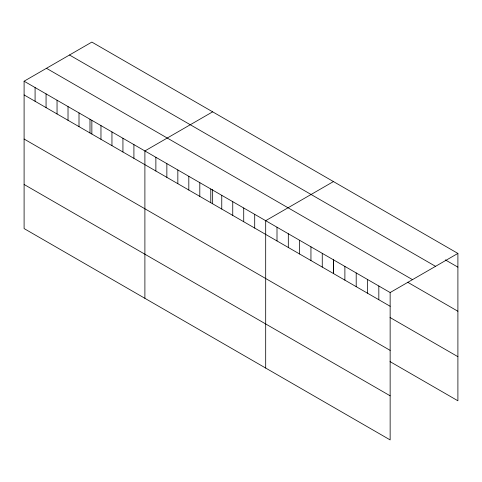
<?xml version="1.0" encoding="UTF-8"?>
<svg xmlns="http://www.w3.org/2000/svg" width="482" height="482" viewBox="0 0 482 482"><rect width="100%" height="100%" fill="white"/><g stroke="black" fill="none" stroke-linecap="round" stroke-linejoin="round"><path stroke-width="0.72" d="M24.1 81.211L390.143 292.544L390.143 439.909L24.1 228.576L24.1 81.211L91.857 42.091L457.9 253.424L457.9 400.789L390.016 361.596M212.652 111.83L144.895 150.95L144.895 298.316M333.448 181.569L265.69 220.69L265.69 368.055M390.143 292.544L457.9 253.424M445.326 259.888L457.9 267.149M69.498 55.002L435.541 266.335M46.459 68.299L412.502 279.638M407.615 282.217L457.9 311.252M24.1 94.936L390.143 306.269M390.016 317.493L457.9 356.686M24.1 139.039L390.143 350.372M24.1 184.473L390.143 395.806M378.828 286.013L378.828 299.738M367.513 279.482L367.513 293.207M356.198 272.951L356.198 286.67M344.889 266.413L344.889 280.138M333.574 259.882L333.574 273.607M333.448 259.274L333.448 273.475M322.259 253.351L322.259 267.076M310.944 246.82L310.944 260.545M299.629 240.289L299.629 254.014M288.314 233.758L288.314 247.477M277.005 227.221L277.005 240.946M254.707 214.351L254.707 228.076M243.723 208.013L243.723 221.738M232.746 201.669L232.746 215.394M221.762 195.331L221.762 209.055M212.652 189.534L212.652 203.735M210.785 188.992L210.785 202.717M199.801 182.654L199.801 196.373M188.817 176.31L188.817 190.035M177.84 169.971L177.84 183.696M166.856 163.633L166.856 177.358M155.873 157.289L155.873 171.014M133.912 144.612L133.912 158.337M122.934 138.274L122.934 151.993M111.951 131.929L111.951 145.654M100.967 125.591L100.967 139.316M91.857 120.506L91.857 133.996M89.989 119.253L89.989 132.978M79.006 112.915L79.006 126.633M68.022 106.57L68.022 120.295M57.045 100.232L57.045 113.957M46.061 93.894L46.061 107.613M35.084 87.549L35.084 101.274"/></g></svg>
